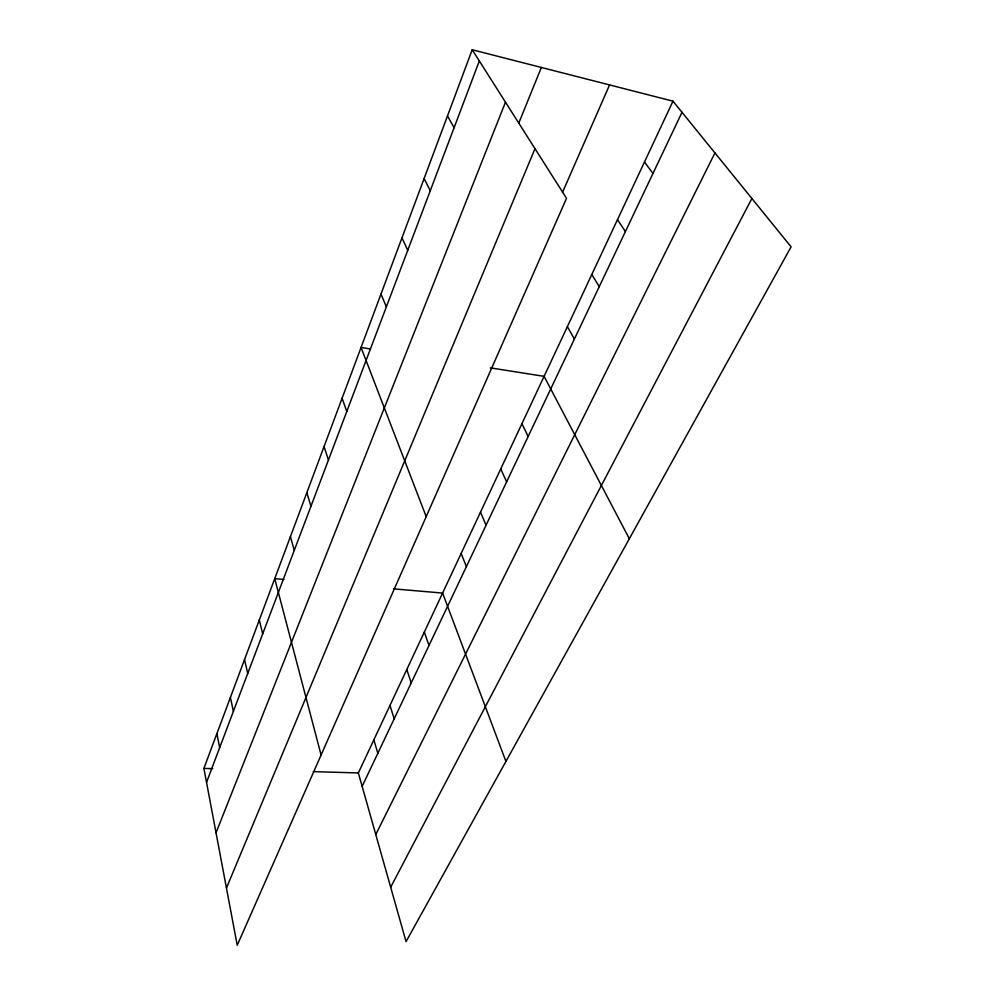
<?xml version="1.0" encoding="UTF-8"?>
<svg xmlns="http://www.w3.org/2000/svg" width="995" height="995" viewBox="0 0 995 995"><rect width="100%" height="100%" fill="white"/><g stroke="black" fill="none" stroke-linecap="round" stroke-linejoin="round"><path stroke-width="1.49" d="M472.202 49.75L566.528 198.328L237.233 945.25L203.9 768.401L472.202 49.75L672.981 101.167L791.1 246.859L406.06 941.606L358.349 772.953L672.981 101.167M206.537 782.381L479.329 60.981M216.027 832.778L505.472 102.174M518.743 123.218L541.355 67.461M226.45 888.037L534.999 148.665M562.424 192.557L609.562 84.923M362.143 786.348L681.998 112.286M375.774 834.531L714.932 152.907M390.674 887.229L751.897 198.49M203.9 768.401L212.719 768.65M313.313 771.622L358.349 772.953M283.861 579.438L274.732 578.655L321.099 755.031M393.56 588.853L442.601 593.07L505.92 761.411M370.09 348.897L361.048 347.466L426.196 516.616M490.373 367.864L544.103 376.346L629.337 538.743M644.499 161.986L652.956 173.503M617.472 219.684L625.407 231.536M591.801 274.508L599.264 286.659M567.374 326.671L574.389 339.059M447.476 115.955L454.118 127.671M424.106 178.553L430.288 190.692M521.915 423.708L528.158 436.494M401.98 237.842L407.739 250.33M500.734 468.931L506.629 481.866M480.498 512.151L486.058 525.198M380.985 294.072L386.358 306.846M461.145 553.481L466.406 566.64M342.093 398.236L346.782 411.495M424.305 632.123L429.019 645.432M406.781 669.548L411.233 682.893M324.047 446.581L328.437 460.013M389.978 705.43L394.194 718.813M306.833 492.662L310.962 506.244M373.846 739.87L377.839 753.265M290.416 536.641L294.284 550.334M259.297 620.022L262.692 633.89M244.534 659.561L247.718 673.478M230.405 697.408L233.39 711.363M216.873 733.651L219.671 747.631"/></g></svg>
